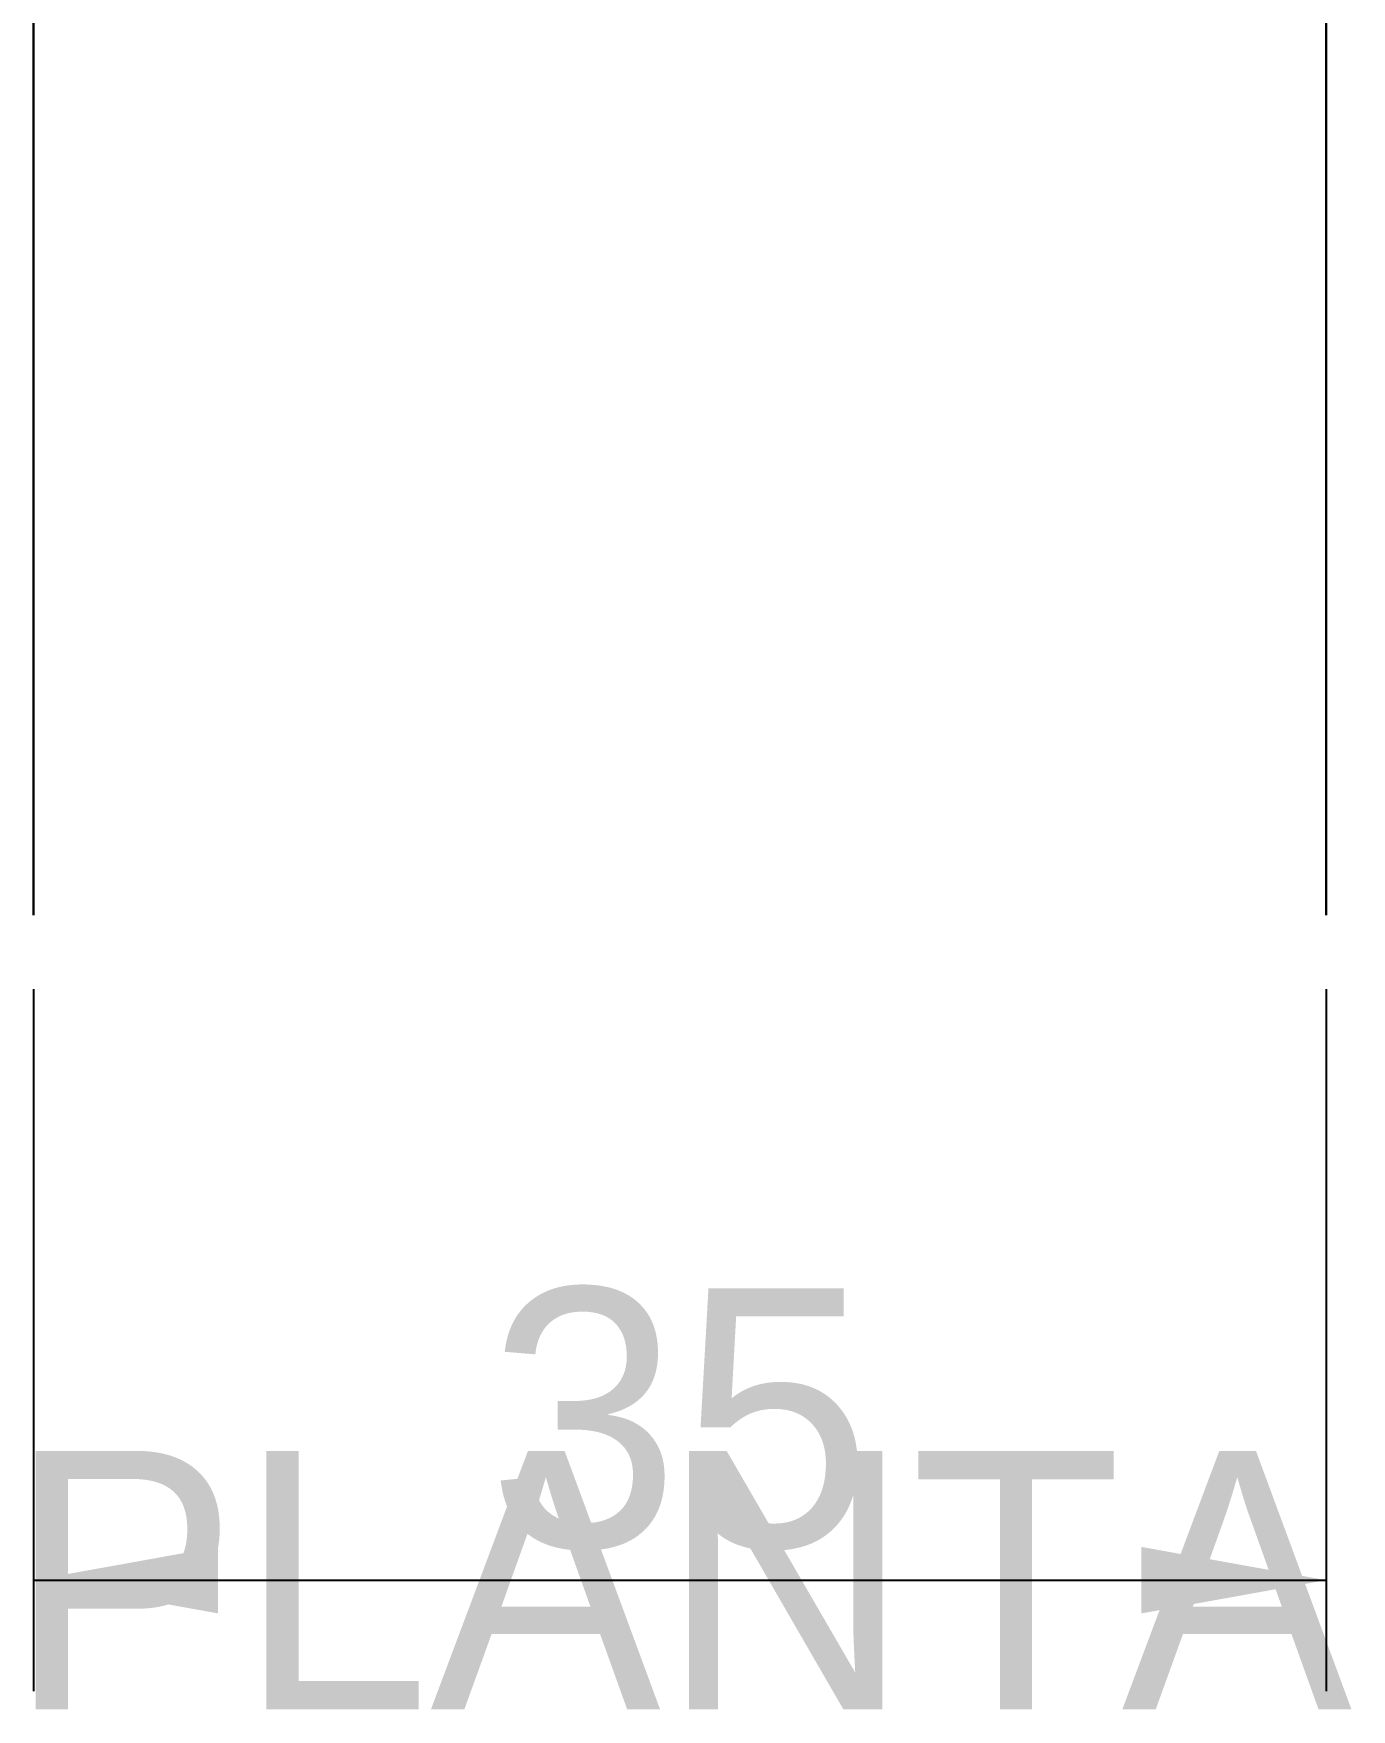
# Model space of a CAD drawing. Extents: x 0 to 2378, y 0 to 1682.
# Drawn here: x 619.04 to 654.73, y 971.84 to 1017.21 of the extents above; entities that cross this region are included whole.
import ezdxf
from ezdxf.enums import TextEntityAlignment as Align

# ---------------------------------------------------------------- set-up
doc = ezdxf.new("R2010")
doc.units = 0
for name, color, linetype in [('COTAS', 7, 'CONTINUOUS'), ('TEXTO', 7, 'CONTINUOUS'), ('VISIBLE', 7, 'CONTINUOUS')]:
    doc.layers.add(name, color=color, linetype=linetype)

msp = doc.modelspace()

# ---------------------------------------------------------------- linework, layer by layer
at = {"layer": 'COTAS'}
for p, q in [((619.0438, 991.3431), (619.0438, 972.3431)), ((654.0438, 991.3431), (654.0438, 972.3431)), ((619.0438, 975.3431), (654.0438, 975.3431))]:
    msp.add_line(p, q, dxfattribs=at)
for points in [[(619.0438, 975.3431), (624.0438, 976.2431), (624.0438, 974.4431)], [(654.0438, 975.3431), (649.0438, 976.2431), (649.0438, 974.4431)]]:
    msp.add_solid(points, dxfattribs=at)
at = {"layer": 'VISIBLE'}
for p, q in [((619.0438, 1016.6331), (619.0438, 1018.4131)), ((619.0438, 1016.8331), (619.0438, 1018.4131)), ((619.0438, 1018.4131), (619.0438, 1016.8331)), ((654.0438, 1018.4131), (654.0438, 1016.6331)), ((654.0438, 1016.8553), (654.0438, 1018.4131)), ((654.0438, 1018.3908), (654.0438, 1016.8331)), ((619.0438, 1017.4256), (619.0438, 1016.6331)), ((654.0438, 1016.6331), (654.0438, 1017.4256)), ((619.0438, 1016.8331), (619.0438, 1016.9849)), ((619.0438, 1016.8329), (619.0438, 1016.9767)), ((619.0438, 1016.8331), (619.0438, 1012.9972)), ((619.0438, 1015.2731), (619.0438, 1016.8331)), ((619.0438, 1016.8331), (619.0438, 1015.2731)), ((619.0438, 1016.6837), (619.0438, 1016.8329)), ((619.0438, 1016.5339), (619.0438, 1016.6837)), ((619.0438, 1016.6331), (619.0438, 1015.5077)), ((619.0438, 1014.8531), (619.0438, 1016.6331)), ((654.0438, 1016.9849), (654.0438, 1016.8331)), ((654.0438, 1016.9767), (654.0438, 1016.8329)), ((654.0438, 1016.8331), (654.0438, 1016.8553)), ((654.0438, 1012.9972), (654.0438, 1016.8331)), ((654.0438, 1016.8331), (654.0438, 1016.8111)), ((654.0438, 1015.295), (654.0438, 1016.8331)), ((654.0438, 1016.8329), (654.0438, 1016.6837)), ((654.0438, 1016.8111), (654.0438, 1015.2731)), ((654.0438, 1016.6837), (654.0438, 1016.5339)), ((654.0438, 1015.5077), (654.0438, 1016.6331)), ((654.0438, 1016.6331), (654.0438, 1014.8531)), ((619.0438, 1016.3894), (619.0438, 1016.5339)), ((619.0438, 1016.2536), (619.0438, 1016.3894)), ((619.0438, 1016.1306), (619.0438, 1016.2536)), ((619.0438, 1016.023), (619.0438, 1016.1306)), ((654.0438, 1016.5339), (654.0438, 1016.3894)), ((654.0438, 1016.3894), (654.0438, 1016.2536)), ((654.0438, 1016.2536), (654.0438, 1016.1306)), ((654.0438, 1016.1306), (654.0438, 1016.023)), ((619.0438, 1015.9317), (619.0438, 1016.023)), ((619.0438, 1015.858), (619.0438, 1015.9317)), ((619.0438, 1015.8013), (619.0438, 1015.858)), ((619.0438, 1015.7612), (619.0438, 1015.8013)), ((619.0438, 1015.2731), (619.0438, 1015.7612)), ((619.0438, 1014.8707), (619.0438, 1015.7519)), ((654.0438, 1016.023), (654.0438, 1015.9317)), ((654.0438, 1015.9317), (654.0438, 1015.858)), ((654.0438, 1015.858), (654.0438, 1015.8013)), ((654.0438, 1015.8013), (654.0438, 1015.7612)), ((654.0438, 1015.7612), (654.0438, 1015.2731)), ((654.0438, 1015.7519), (654.0438, 1014.8707)), ((619.0438, 1015.5077), (619.0438, 1014.8531)), ((619.0438, 1015.2731), (619.0438, 1012.6789)), ((619.0438, 1013.7231), (619.0438, 1015.2731)), ((619.0438, 1015.2731), (619.0438, 1013.7231)), ((654.0438, 1014.8531), (654.0438, 1015.5077)), ((654.0438, 1015.2731), (654.0438, 1015.295)), ((654.0438, 1012.6789), (654.0438, 1015.2731)), ((654.0438, 1015.2731), (654.0438, 1015.2512)), ((654.0438, 1013.7449), (654.0438, 1015.2731)), ((654.0438, 1015.2512), (654.0438, 1013.7231)), ((619.0438, 1014.7545), (619.0438, 1014.8707)), ((619.0438, 1014.8531), (619.0438, 1013.9315)), ((619.0438, 1013.0931), (619.0438, 1014.8531)), ((619.0438, 1010.7031), (619.0438, 1014.7633)), ((619.0438, 1012.1931), (619.0438, 1014.7572)), ((619.0438, 1013.7231), (619.0438, 1014.7545)), ((654.0438, 1014.8707), (654.0438, 1014.7545)), ((654.0438, 1013.9315), (654.0438, 1014.8531)), ((654.0438, 1014.8531), (654.0438, 1013.0931)), ((654.0438, 1014.7633), (654.0438, 1010.7031)), ((654.0438, 1014.7572), (654.0438, 1012.1931)), ((654.0438, 1014.7545), (654.0438, 1013.7231)), ((619.0438, 1013.9315), (619.0438, 1013.0931)), ((654.0438, 1013.0931), (654.0438, 1013.9315)), ((619.0438, 1013.7231), (619.0438, 1012.4602)), ((619.0438, 1012.1931), (619.0438, 1013.7231)), ((619.0438, 1013.7231), (619.0438, 1012.1931)), ((654.0438, 1013.7231), (654.0438, 1013.7449)), ((654.0438, 1012.4602), (654.0438, 1013.7231)), ((654.0438, 1013.7231), (654.0438, 1013.7015)), ((654.0438, 1012.2146), (654.0438, 1013.7231)), ((654.0438, 1013.7015), (654.0438, 1012.1931)), ((619.0438, 1013.0931), (619.0438, 1012.0527)), ((619.0438, 1011.3531), (619.0438, 1013.0931)), ((654.0438, 1012.0527), (654.0438, 1013.0931)), ((654.0438, 1013.0931), (654.0438, 1011.3531)), ((619.0438, 1012.1931), (619.0438, 1008.7949)), ((619.0438, 1011.6494), (619.0438, 1012.1931)), ((619.0438, 1012.1931), (619.0438, 1010.7031)), ((619.0438, 1012.0527), (619.0438, 1011.3531)), ((654.0438, 1012.1931), (654.0438, 1012.2146)), ((654.0438, 1008.7949), (654.0438, 1012.1931)), ((654.0438, 1012.1931), (654.0438, 1012.1721)), ((654.0438, 1010.724), (654.0438, 1012.1931)), ((654.0438, 1012.1721), (654.0438, 1011.6494)), ((654.0438, 1011.3531), (654.0438, 1012.0527)), ((619.0438, 1010.7031), (619.0438, 1011.6494)), ((654.0438, 1011.6494), (654.0438, 1010.7031)), ((619.0438, 1011.3531), (619.0438, 1010.4348)), ((619.0438, 1009.6631), (619.0438, 1011.3531)), ((619.0438, 1011.3531), (619.0438, 1010.6816)), ((654.0438, 1010.4348), (654.0438, 1011.3531)), ((654.0438, 1011.3531), (654.0438, 1009.6631)), ((654.0438, 1010.6816), (654.0438, 1011.3531)), ((619.0438, 1010.7031), (619.0438, 1008.8418)), ((619.0438, 1009.2431), (619.0438, 1010.7031)), ((619.0438, 1010.7031), (619.0438, 1009.2431)), ((619.0438, 1010.6816), (619.0438, 1009.6631)), ((654.0438, 1010.7031), (654.0438, 1010.724)), ((654.0438, 1008.8418), (654.0438, 1010.7031)), ((654.0438, 1010.7031), (654.0438, 1010.6825)), ((654.0438, 1009.2636), (654.0438, 1010.7031)), ((654.0438, 1010.6825), (654.0438, 1009.2431)), ((654.0438, 1009.6631), (654.0438, 1010.6816)), ((619.0438, 1010.4348), (619.0438, 1009.6631)), ((654.0438, 1009.6631), (654.0438, 1010.4348)), ((619.0438, 1006.4831), (619.0438, 1010.1125)), ((654.0438, 1010.1125), (654.0438, 1006.4831)), ((619.0438, 1009.6631), (619.0438, 1008.7364)), ((619.0438, 1008.0031), (619.0438, 1009.6631)), ((619.0438, 1007.8431), (619.0438, 1009.5622)), ((619.0438, 1009.2431), (619.0438, 1009.4994)), ((654.0438, 1008.7364), (654.0438, 1009.6631)), ((654.0438, 1009.6631), (654.0438, 1008.0031)), ((654.0438, 1009.5622), (654.0438, 1007.8431)), ((654.0438, 1009.4994), (654.0438, 1009.2431)), ((619.0438, 1009.2431), (619.0438, 1008.8522)), ((619.0438, 1009.2431), (619.0438, 1007.8431)), ((654.0438, 1009.2431), (654.0438, 1009.2636)), ((654.0438, 1008.8522), (654.0438, 1009.2431)), ((654.0438, 1009.2431), (654.0438, 1009.2233)), ((654.0438, 1007.8628), (654.0438, 1009.2431)), ((654.0438, 1009.2233), (654.0438, 1008.8522)), ((619.0438, 1007.8431), (619.0438, 1008.8522)), ((619.0438, 1008.7364), (619.0438, 1008.0031)), ((654.0438, 1008.8522), (654.0438, 1007.8431)), ((654.0438, 1008.0031), (654.0438, 1008.7364)), ((619.0438, 1008.0031), (619.0438, 1006.9126)), ((619.0438, 1007.8752), (619.0438, 1008.0031)), ((654.0438, 1006.9126), (654.0438, 1008.0031)), ((654.0438, 1008.0031), (654.0438, 1007.8752)), ((619.0438, 1006.4031), (619.0438, 1007.8752)), ((619.0438, 1006.4831), (619.0438, 1007.8431)), ((619.0438, 1007.8431), (619.0438, 1006.4831)), ((654.0438, 1007.8752), (654.0438, 1006.4031)), ((654.0438, 1007.8431), (654.0438, 1007.8628)), ((654.0438, 1007.8431), (654.0438, 1007.8239)), ((654.0438, 1006.5022), (654.0438, 1007.8431)), ((654.0438, 1007.8239), (654.0438, 1006.4831)), ((619.0438, 1006.9126), (619.0438, 1006.4031)), ((654.0438, 1006.4031), (654.0438, 1006.9126)), ((619.0438, 1005.1931), (619.0438, 1006.4831)), ((619.0438, 1006.4831), (619.0438, 1005.1931)), ((619.0438, 1006.4031), (619.0438, 1005.6067)), ((619.0438, 1004.8631), (619.0438, 1006.4031)), ((654.0438, 1006.4831), (654.0438, 1006.5022)), ((654.0438, 1006.4831), (654.0438, 1006.4649)), ((654.0438, 1005.2112), (654.0438, 1006.4831)), ((654.0438, 1006.4649), (654.0438, 1005.1931)), ((654.0438, 1005.6067), (654.0438, 1006.4031)), ((654.0438, 1006.4031), (654.0438, 1004.8631)), ((619.0438, 1005.6067), (619.0438, 1004.8631)), ((654.0438, 1004.8631), (654.0438, 1005.6067)), ((619.0438, 1003.9631), (619.0438, 1005.1931)), ((619.0438, 1005.1931), (619.0438, 1003.9631)), ((619.0438, 1004.8631), (619.0438, 1003.9903)), ((619.0438, 1003.3931), (619.0438, 1004.8631)), ((654.0438, 1005.1931), (654.0438, 1005.2112)), ((654.0438, 1005.1931), (654.0438, 1005.1757)), ((654.0438, 1003.9804), (654.0438, 1005.1931)), ((654.0438, 1005.1757), (654.0438, 1003.9631)), ((654.0438, 1003.9903), (654.0438, 1004.8631)), ((654.0438, 1004.8631), (654.0438, 1003.3931)), ((619.0438, 1003.9903), (619.0438, 1003.3931)), ((619.0438, 1003.9631), (619.0438, 1000.85)), ((619.0438, 1002.8131), (619.0438, 1003.9631)), ((619.0438, 1003.9631), (619.0438, 1002.8131)), ((654.0438, 1003.3931), (654.0438, 1003.9903)), ((654.0438, 1003.9631), (654.0438, 1003.9804)), ((654.0438, 1000.85), (654.0438, 1003.9631)), ((654.0438, 1003.9631), (654.0438, 1003.9469)), ((654.0438, 1002.8292), (654.0438, 1003.9631)), ((654.0438, 1003.9469), (654.0438, 1002.8131)), ((619.0438, 1003.3931), (619.0438, 1002.6329)), ((619.0438, 1002.0031), (619.0438, 1003.3931)), ((654.0438, 1002.6329), (654.0438, 1003.3931)), ((654.0438, 1003.3931), (654.0438, 1002.0031)), ((619.0438, 1002.8131), (619.0438, 1001.4714)), ((619.0438, 1001.7331), (619.0438, 1002.8131)), ((619.0438, 1002.8131), (619.0438, 1001.7331)), ((619.0438, 1002.6329), (619.0438, 1002.0031)), ((654.0438, 1002.8131), (654.0438, 1002.8292)), ((654.0438, 1001.4714), (654.0438, 1002.8131)), ((654.0438, 1002.8131), (654.0438, 1002.7978)), ((654.0438, 1001.7483), (654.0438, 1002.8131)), ((654.0438, 1002.7978), (654.0438, 1001.7331)), ((654.0438, 1002.0031), (654.0438, 1002.6329)), ((619.0438, 1002.0031), (619.0438, 1001.2686)), ((619.0438, 1000.6931), (619.0438, 1002.0031)), ((619.0438, 1001.7331), (619.0438, 1001.5455)), ((619.0438, 1000.7431), (619.0438, 1001.7331)), ((619.0438, 1001.7331), (619.0438, 1000.7431)), ((654.0438, 1001.2686), (654.0438, 1002.0031)), ((654.0438, 1002.0031), (654.0438, 1000.6931)), ((654.0438, 1001.7331), (654.0438, 1001.7483)), ((654.0438, 1001.5455), (654.0438, 1001.7331)), ((654.0438, 1001.7331), (654.0438, 1001.7191)), ((654.0438, 1000.757), (654.0438, 1001.7331)), ((654.0438, 1001.7191), (654.0438, 1000.7431)), ((619.0438, 1001.2686), (619.0438, 1000.6931)), ((654.0438, 1000.6931), (654.0438, 1001.2686)), ((619.0438, 999.8531), (619.0438, 1000.7431)), ((619.0438, 1000.7431), (619.0438, 999.8531)), ((619.0438, 1000.6931), (619.0438, 999.9885)), ((619.0438, 999.4731), (619.0438, 1000.6931)), ((654.0438, 1000.7431), (654.0438, 1000.757)), ((654.0438, 1000.7431), (654.0438, 1000.7305)), ((654.0438, 999.8656), (654.0438, 1000.7431)), ((654.0438, 1000.7305), (654.0438, 999.8531)), ((654.0438, 999.9885), (654.0438, 1000.6931)), ((654.0438, 1000.6931), (654.0438, 999.4731)), ((619.0438, 999.9885), (619.0438, 999.4731)), ((619.0438, 999.8531), (619.0438, 997.843)), ((619.0438, 999.7521), (619.0438, 999.8531)), ((619.0438, 999.8531), (619.0438, 999.0431)), ((654.0438, 999.4731), (654.0438, 999.9885)), ((654.0438, 999.8531), (654.0438, 999.8656)), ((654.0438, 997.843), (654.0438, 999.8531)), ((654.0438, 999.8531), (654.0438, 999.8416)), ((654.0438, 999.0545), (654.0438, 999.8531)), ((654.0438, 999.8416), (654.0438, 999.7521)), ((619.0438, 999.0431), (619.0438, 999.7521)), ((619.0438, 999.0431), (619.0438, 999.7191)), ((619.0438, 998.3431), (619.0438, 999.5208)), ((619.0438, 999.4731), (619.0438, 998.8114)), ((619.0438, 998.3431), (619.0438, 999.4731)), ((654.0438, 999.7521), (654.0438, 999.0431)), ((654.0438, 999.7191), (654.0438, 999.0431)), ((654.0438, 999.5208), (654.0438, 998.3431)), ((654.0438, 998.8114), (654.0438, 999.4731)), ((654.0438, 999.4731), (654.0438, 998.3431)), ((619.0438, 997.7331), (619.0438, 999.2178)), ((619.0438, 999.0431), (619.0438, 997.943)), ((619.0438, 998.3431), (619.0438, 999.0431)), ((619.0438, 999.0431), (619.0438, 998.3431)), ((654.0438, 999.2178), (654.0438, 997.7331)), ((654.0438, 999.0431), (654.0438, 999.0545)), ((654.0438, 997.943), (654.0438, 999.0431)), ((654.0438, 999.0431), (654.0438, 999.0332)), ((654.0438, 998.3529), (654.0438, 999.0431)), ((654.0438, 999.0332), (654.0438, 998.3431)), ((619.0438, 998.8114), (619.0438, 998.3431)), ((654.0438, 998.3431), (654.0438, 998.8114)), ((619.0438, 998.3431), (619.0438, 997.6745)), ((619.0438, 997.8861), (619.0438, 998.3431)), ((619.0438, 998.3431), (619.0438, 997.9788)), ((619.0438, 998.3431), (619.0438, 998.2151)), ((619.0438, 998.3431), (619.0438, 997.7331)), ((619.0438, 998.2151), (619.0438, 997.8861)), ((619.0438, 997.7331), (619.0438, 997.9788)), ((654.0438, 998.3431), (654.0438, 998.3529)), ((654.0438, 997.6745), (654.0438, 998.3431)), ((654.0438, 998.3431), (654.0438, 997.8861)), ((654.0438, 997.9788), (654.0438, 998.3431)), ((654.0438, 998.2151), (654.0438, 998.3431)), ((654.0438, 998.3431), (654.0438, 998.3345)), ((654.0438, 997.7416), (654.0438, 998.3431)), ((654.0438, 998.3345), (654.0438, 997.9788)), ((654.0438, 997.8861), (654.0438, 998.2151)), ((654.0438, 997.9788), (654.0438, 997.7331)), ((619.0438, 997.3231), (619.0438, 997.8861)), ((619.0438, 997.2331), (619.0438, 997.7331)), ((619.0438, 997.7331), (619.0438, 997.2331)), ((619.0438, 997.6745), (619.0438, 997.3231)), ((654.0438, 997.8861), (654.0438, 997.3231)), ((654.0438, 997.7331), (654.0438, 997.7416)), ((654.0438, 997.7331), (654.0438, 997.726)), ((654.0438, 997.2401), (654.0438, 997.7331)), ((654.0438, 997.726), (654.0438, 997.2331)), ((654.0438, 997.3231), (654.0438, 997.6745)), ((619.0438, 997.3231), (619.0438, 996.8285)), ((619.0438, 996.9624), (619.0438, 997.3231)), ((619.0438, 996.8431), (619.0438, 997.2331)), ((619.0438, 997.2331), (619.0438, 996.8431)), ((654.0438, 996.8285), (654.0438, 997.3231)), ((654.0438, 997.3231), (654.0438, 996.9624)), ((654.0438, 997.2331), (654.0438, 997.2401)), ((654.0438, 997.2331), (654.0438, 997.2276)), ((654.0438, 996.8485), (654.0438, 997.2331)), ((654.0438, 997.2276), (654.0438, 996.8431)), ((619.0438, 996.4131), (619.0438, 996.9624)), ((619.0438, 996.5631), (619.0438, 996.8431)), ((619.0438, 996.8431), (619.0438, 996.5631)), ((619.0438, 996.8285), (619.0438, 996.4131)), ((654.0438, 996.9624), (654.0438, 996.4131)), ((654.0438, 996.8431), (654.0438, 996.8485)), ((654.0438, 996.8431), (654.0438, 996.8391)), ((654.0438, 996.567), (654.0438, 996.8431)), ((654.0438, 996.8391), (654.0438, 996.5631)), ((654.0438, 996.4131), (654.0438, 996.8285)), ((619.0438, 996.4031), (619.0438, 996.5631)), ((619.0438, 996.5631), (619.0438, 996.4031)), ((619.0438, 996.4131), (619.0438, 995.6131)), ((619.0438, 996.268), (619.0438, 996.4131)), ((619.0438, 996.3431), (619.0438, 996.4031)), ((619.0438, 996.4031), (619.0438, 996.3431)), ((619.0438, 996.3431), (619.0438, 996.3431)), ((619.0438, 996.3431), (619.0438, 996.3431)), ((619.0438, 996.3431), (619.0438, 996.3431)), ((619.0438, 996.3431), (619.0438, 996.3431)), ((619.0438, 996.3431), (619.0438, 996.3431)), ((619.0438, 996.3431), (619.0438, 996.3431)), ((619.0438, 996.3431), (619.0438, 996.3431)), ((619.0438, 996.3431), (619.0438, 996.3431)), ((619.0438, 996.3431), (619.0438, 996.3431)), ((619.0438, 996.3431), (619.0438, 996.3431)), ((619.0438, 996.3431), (619.0438, 996.3431)), ((619.0438, 996.3431), (619.0438, 996.3431)), ((619.0438, 996.3431), (619.0438, 996.3431)), ((619.0438, 996.3431), (619.0438, 996.3431)), ((619.0438, 996.3431), (619.0438, 996.3431)), ((619.0438, 996.3431), (619.0438, 996.3431)), ((619.0438, 996.3431), (619.0438, 996.3431)), ((619.0438, 996.3431), (619.0438, 996.3431)), ((619.0438, 996.3431), (619.0438, 996.3431)), ((619.0438, 996.3431), (619.0438, 996.3431)), ((619.0438, 996.3431), (619.0438, 996.3431)), ((619.0438, 996.3431), (619.0438, 996.3431)), ((619.0438, 996.3431), (619.0438, 996.3431)), ((619.0438, 996.3431), (619.0438, 996.3431)), ((619.0438, 996.3431), (619.0438, 996.3431)), ((619.0438, 996.3431), (619.0438, 996.3431)), ((619.0438, 996.3431), (619.0438, 996.3431)), ((619.0438, 996.3431), (619.0438, 996.3431)), ((619.0438, 996.3431), (619.0438, 996.3431)), ((619.0438, 996.3431), (619.0438, 996.3431)), ((619.0438, 996.3431), (619.0438, 996.3431)), ((619.0438, 996.3431), (619.0438, 996.3431)), ((619.0438, 996.3431), (619.0438, 996.3431)), ((619.0438, 996.3431), (619.0438, 996.3431)), ((619.0438, 996.3431), (619.0438, 996.3431)), ((619.0438, 996.3431), (619.0438, 996.3431)), ((619.0438, 996.3431), (619.0438, 996.3431)), ((619.0438, 996.3431), (619.0438, 996.3431)), ((619.0438, 996.3431), (619.0438, 996.3431)), ((619.0438, 996.3431), (619.0438, 996.3431)), ((619.0438, 996.3431), (619.0438, 996.3431)), ((619.0438, 996.3431), (619.0438, 996.3431)), ((619.0438, 996.3431), (619.0438, 996.3431)), ((619.0438, 996.3431), (619.0438, 996.3431)), ((619.0438, 996.3431), (619.0438, 996.3431)), ((619.0438, 996.3431), (619.0438, 996.3431)), ((619.0438, 996.3431), (619.0438, 996.3431)), ((619.0438, 996.3431), (619.0438, 996.3431)), ((619.0438, 996.3431), (619.0438, 996.3431)), ((619.0438, 996.3431), (619.0438, 996.3431)), ((619.0438, 996.3431), (619.0438, 996.3431)), ((619.0438, 996.3431), (619.0438, 996.3431)), ((619.0438, 996.3431), (619.0438, 996.3431)), ((619.0438, 996.3431), (619.0438, 996.3431)), ((619.0438, 996.3431), (619.0438, 996.3431)), ((619.0438, 996.3431), (619.0438, 996.3431)), ((619.0438, 996.3431), (619.0438, 996.3431)), ((619.0438, 996.3431), (619.0438, 996.3431)), ((619.0438, 996.3431), (619.0438, 996.3431)), ((619.0438, 996.3431), (619.0438, 996.3431)), ((619.0438, 996.3431), (619.0438, 996.3431)), ((619.0438, 996.3431), (619.0438, 996.3431)), ((619.0438, 996.3431), (619.0438, 996.3431)), ((619.0438, 996.3431), (619.0438, 996.3431)), ((619.0438, 996.3431), (619.0438, 996.3431)), ((619.0438, 996.3431), (619.0438, 996.3431)), ((619.0438, 996.3431), (619.0438, 996.3431)), ((619.0438, 996.3431), (619.0438, 996.3431)), ((619.0438, 996.3431), (619.0438, 996.3431)), ((619.0438, 996.3431), (619.0438, 996.3431)), ((619.0438, 996.3431), (619.0438, 996.3431)), ((619.0438, 996.3431), (619.0438, 996.3431)), ((619.0438, 995.6131), (619.0438, 996.268)), ((654.0438, 996.5631), (654.0438, 996.567)), ((654.0438, 996.5631), (654.0438, 996.5608)), ((654.0438, 996.4053), (654.0438, 996.5631)), ((654.0438, 996.5608), (654.0438, 996.4031)), ((654.0438, 995.6131), (654.0438, 996.4131)), ((654.0438, 996.4131), (654.0438, 996.268)), ((654.0438, 996.4031), (654.0438, 996.4053)), ((654.0438, 996.4031), (654.0438, 996.4022)), ((654.0438, 996.3439), (654.0438, 996.4031)), ((654.0438, 996.4022), (654.0438, 996.3431)), ((654.0438, 996.3431), (654.0438, 996.3439)), ((654.0438, 996.3431), (654.0438, 996.3431)), ((654.0438, 996.3431), (654.0438, 996.3431)), ((654.0438, 996.3431), (654.0438, 996.3431)), ((654.0438, 996.3431), (654.0438, 996.3431)), ((654.0438, 996.3431), (654.0438, 996.3431)), ((654.0438, 996.3431), (654.0438, 996.3431)), ((654.0438, 996.3431), (654.0438, 996.3431)), ((654.0438, 996.3431), (654.0438, 996.3431)), ((654.0438, 996.3431), (654.0438, 996.3431)), ((654.0438, 996.3431), (654.0438, 996.3431)), ((654.0438, 996.3431), (654.0438, 996.3431)), ((654.0438, 996.3431), (654.0438, 996.3431)), ((654.0438, 996.3431), (654.0438, 996.3431)), ((654.0438, 996.3431), (654.0438, 996.3431)), ((654.0438, 996.3431), (654.0438, 996.3431)), ((654.0438, 996.3431), (654.0438, 996.3431)), ((654.0438, 996.3431), (654.0438, 996.3431)), ((654.0438, 996.3431), (654.0438, 996.3431)), ((654.0438, 996.3431), (654.0438, 996.3431)), ((654.0438, 996.3431), (654.0438, 996.3431)), ((654.0438, 996.3431), (654.0438, 996.3431)), ((654.0438, 996.3431), (654.0438, 996.3431)), ((654.0438, 996.3431), (654.0438, 996.3431)), ((654.0438, 996.3431), (654.0438, 996.3431)), ((654.0438, 996.3431), (654.0438, 996.3431)), ((654.0438, 996.3431), (654.0438, 996.3431)), ((654.0438, 996.3431), (654.0438, 996.3431)), ((654.0438, 996.3431), (654.0438, 996.3431)), ((654.0438, 996.3431), (654.0438, 996.3431)), ((654.0438, 996.3431), (654.0438, 996.3431)), ((654.0438, 996.3431), (654.0438, 996.3431)), ((654.0438, 996.3431), (654.0438, 996.3431)), ((654.0438, 996.3431), (654.0438, 996.3431)), ((654.0438, 996.3431), (654.0438, 996.3431)), ((654.0438, 996.3431), (654.0438, 996.3431)), ((654.0438, 996.3431), (654.0438, 996.3431)), ((654.0438, 996.3431), (654.0438, 996.3431)), ((654.0438, 996.3431), (654.0438, 996.3431)), ((654.0438, 996.3431), (654.0438, 996.3431)), ((654.0438, 996.3431), (654.0438, 996.3431)), ((654.0438, 996.3431), (654.0438, 996.3431)), ((654.0438, 996.3431), (654.0438, 996.3431)), ((654.0438, 996.3431), (654.0438, 996.3431)), ((654.0438, 996.3431), (654.0438, 996.3431)), ((654.0438, 996.3431), (654.0438, 996.3431)), ((654.0438, 996.3431), (654.0438, 996.3431)), ((654.0438, 996.3431), (654.0438, 996.3431)), ((654.0438, 996.3431), (654.0438, 996.3431)), ((654.0438, 996.3431), (654.0438, 996.3431)), ((654.0438, 996.3431), (654.0438, 996.3431)), ((654.0438, 996.3431), (654.0438, 996.3431)), ((654.0438, 996.3431), (654.0438, 996.3431)), ((654.0438, 996.3431), (654.0438, 996.3431)), ((654.0438, 996.3431), (654.0438, 996.3431)), ((654.0438, 996.3431), (654.0438, 996.3431)), ((654.0438, 996.3431), (654.0438, 996.3431)), ((654.0438, 996.3431), (654.0438, 996.3431)), ((654.0438, 996.3431), (654.0438, 996.3431)), ((654.0438, 996.3431), (654.0438, 996.3431)), ((654.0438, 996.3431), (654.0438, 996.3431)), ((654.0438, 996.3431), (654.0438, 996.3431)), ((654.0438, 996.3431), (654.0438, 996.3431)), ((654.0438, 996.3431), (654.0438, 996.3431)), ((654.0438, 996.3431), (654.0438, 996.3431)), ((654.0438, 996.3431), (654.0438, 996.3431)), ((654.0438, 996.3431), (654.0438, 996.3431)), ((654.0438, 996.3431), (654.0438, 996.3431)), ((654.0438, 996.3431), (654.0438, 996.3431)), ((654.0438, 996.3431), (654.0438, 996.3431)), ((654.0438, 996.3431), (654.0438, 996.3431)), ((654.0438, 996.3431), (654.0438, 996.3431)), ((654.0438, 996.3431), (654.0438, 996.3431)), ((654.0438, 996.3431), (654.0438, 996.3431)), ((654.0438, 996.268), (654.0438, 995.6131)), ((619.0438, 995.6131), (619.0438, 994.9231)), ((619.0438, 994.9231), (619.0438, 995.6131)), ((654.0438, 994.9231), (654.0438, 995.6131)), ((654.0438, 995.6131), (654.0438, 994.9231)), ((619.0438, 994.9231), (619.0438, 994.3631)), ((619.0438, 994.3631), (619.0438, 994.9231)), ((654.0438, 994.3631), (654.0438, 994.9231)), ((654.0438, 994.9231), (654.0438, 994.3631)), ((619.0438, 994.3631), (619.0438, 993.9131)), ((619.0438, 993.9131), (619.0438, 994.3631)), ((654.0438, 993.9131), (654.0438, 994.3631)), ((654.0438, 994.3631), (654.0438, 993.9131)), ((619.0438, 993.9131), (619.0438, 993.603)), ((619.0438, 993.603), (619.0438, 993.9131)), ((654.0438, 993.603), (654.0438, 993.9131)), ((654.0438, 993.9131), (654.0438, 993.603)), ((619.0438, 993.603), (619.0438, 993.4031)), ((619.0438, 993.4031), (619.0438, 993.603)), ((654.0438, 993.4031), (654.0438, 993.603)), ((654.0438, 993.603), (654.0438, 993.4031)), ((619.0438, 993.4031), (619.0438, 993.3431)), ((619.0438, 993.3431), (619.0438, 993.4031)), ((619.0438, 993.3431), (619.0438, 993.3431)), ((619.0438, 993.3431), (619.0438, 993.3431)), ((619.0438, 993.3431), (619.0438, 993.3431)), ((619.0438, 993.3431), (619.0438, 993.3431)), ((619.0438, 993.3431), (619.0438, 993.3431)), ((619.0438, 993.3431), (619.0438, 993.3431)), ((619.0438, 993.3431), (619.0438, 993.3431)), ((619.0438, 993.3431), (619.0438, 993.3431)), ((619.0438, 993.3431), (619.0438, 993.3431)), ((619.0438, 993.3431), (619.0438, 993.3431)), ((619.0438, 993.3431), (619.0438, 993.3431)), ((619.0438, 993.3431), (619.0438, 993.3431)), ((619.0438, 993.3431), (619.0438, 993.3431)), ((619.0438, 993.3431), (619.0438, 993.3431)), ((619.0438, 993.3431), (619.0438, 993.3431)), ((619.0438, 993.3431), (619.0438, 993.3431)), ((619.0438, 993.3431), (619.0438, 993.3431)), ((619.0438, 993.3431), (619.0438, 993.3431)), ((619.0438, 993.3431), (619.0438, 993.3431)), ((619.0438, 993.3431), (619.0438, 993.3431)), ((619.0438, 993.3431), (619.0438, 993.3431)), ((619.0438, 993.3431), (619.0438, 993.3431)), ((619.0438, 993.3431), (619.0438, 993.3431)), ((619.0438, 993.3431), (619.0438, 993.3431)), ((619.0438, 993.3431), (619.0438, 993.3431)), ((619.0438, 993.3431), (619.0438, 993.3431)), ((619.0438, 993.3431), (619.0438, 993.3431)), ((619.0438, 993.3431), (619.0438, 993.3431)), ((619.0438, 993.3431), (619.0438, 993.3431)), ((619.0438, 993.3431), (619.0438, 993.3431)), ((619.0438, 993.3431), (619.0438, 993.3431)), ((619.0438, 993.3431), (619.0438, 993.3431)), ((619.0438, 993.3431), (619.0438, 993.3431)), ((619.0438, 993.3431), (619.0438, 993.3431)), ((619.0438, 993.3431), (619.0438, 993.3431)), ((619.0438, 993.3431), (619.0438, 993.3431)), ((619.0438, 993.3431), (619.0438, 993.3431)), ((619.0438, 993.3431), (619.0438, 993.3431)), ((619.0438, 993.3431), (619.0438, 993.3431)), ((619.0438, 993.3431), (619.0438, 993.3431)), ((619.0438, 993.3431), (619.0438, 993.3431)), ((619.0438, 993.3431), (619.0438, 993.3431)), ((619.0438, 993.3431), (619.0438, 993.3431)), ((619.0438, 993.3431), (619.0438, 993.3431)), ((619.0438, 993.3431), (619.0438, 993.3431)), ((619.0438, 993.3431), (619.0438, 993.3431)), ((619.0438, 993.3431), (619.0438, 993.3431)), ((619.0438, 993.3431), (619.0438, 993.3431)), ((619.0438, 993.3431), (619.0438, 993.3431)), ((619.0438, 993.3431), (619.0438, 993.3431)), ((619.0438, 993.3431), (619.0438, 993.3431)), ((619.0438, 993.3431), (619.0438, 993.3431)), ((619.0438, 993.3431), (619.0438, 993.3431)), ((619.0438, 993.3431), (619.0438, 993.3431)), ((619.0438, 993.3431), (619.0438, 993.3431)), ((619.0438, 993.3431), (619.0438, 993.3431)), ((619.0438, 993.3431), (619.0438, 993.3431)), ((619.0438, 993.3431), (619.0438, 993.3431)), ((619.0438, 993.3431), (619.0438, 993.3431)), ((619.0438, 993.3431), (619.0438, 993.3431)), ((619.0438, 993.3431), (619.0438, 993.3431)), ((619.0438, 993.3431), (619.0438, 993.3431)), ((619.0438, 993.3431), (619.0438, 993.3431)), ((619.0438, 993.3431), (619.0438, 993.3431)), ((619.0438, 993.3431), (619.0438, 993.3431)), ((619.0438, 993.3431), (619.0438, 993.3431)), ((619.0438, 993.3431), (619.0438, 993.3431)), ((619.0438, 993.3431), (619.0438, 993.3431)), ((619.0438, 993.3431), (619.0438, 993.3431)), ((654.0438, 993.3431), (654.0438, 993.4031)), ((654.0438, 993.4031), (654.0438, 993.3431)), ((654.0438, 993.3431), (654.0438, 993.3431)), ((654.0438, 993.3431), (654.0438, 993.3431)), ((654.0438, 993.3431), (654.0438, 993.3431)), ((654.0438, 993.3431), (654.0438, 993.3431)), ((654.0438, 993.3431), (654.0438, 993.3431)), ((654.0438, 993.3431), (654.0438, 993.3431)), ((654.0438, 993.3431), (654.0438, 993.3431)), ((654.0438, 993.3431), (654.0438, 993.3431)), ((654.0438, 993.3431), (654.0438, 993.3431)), ((654.0438, 993.3431), (654.0438, 993.3431)), ((654.0438, 993.3431), (654.0438, 993.3431)), ((654.0438, 993.3431), (654.0438, 993.3431)), ((654.0438, 993.3431), (654.0438, 993.3431)), ((654.0438, 993.3431), (654.0438, 993.3431)), ((654.0438, 993.3431), (654.0438, 993.3431)), ((654.0438, 993.3431), (654.0438, 993.3431)), ((654.0438, 993.3431), (654.0438, 993.3431)), ((654.0438, 993.3431), (654.0438, 993.3431)), ((654.0438, 993.3431), (654.0438, 993.3431)), ((654.0438, 993.3431), (654.0438, 993.3431)), ((654.0438, 993.3431), (654.0438, 993.3431)), ((654.0438, 993.3431), (654.0438, 993.3431)), ((654.0438, 993.3431), (654.0438, 993.3431)), ((654.0438, 993.3431), (654.0438, 993.3431)), ((654.0438, 993.3431), (654.0438, 993.3431)), ((654.0438, 993.3431), (654.0438, 993.3431)), ((654.0438, 993.3431), (654.0438, 993.3431)), ((654.0438, 993.3431), (654.0438, 993.3431)), ((654.0438, 993.3431), (654.0438, 993.3431)), ((654.0438, 993.3431), (654.0438, 993.3431)), ((654.0438, 993.3431), (654.0438, 993.3431)), ((654.0438, 993.3431), (654.0438, 993.3431)), ((654.0438, 993.3431), (654.0438, 993.3431)), ((654.0438, 993.3431), (654.0438, 993.3431)), ((654.0438, 993.3431), (654.0438, 993.3431)), ((654.0438, 993.3431), (654.0438, 993.3431)), ((654.0438, 993.3431), (654.0438, 993.3431)), ((654.0438, 993.3431), (654.0438, 993.3431)), ((654.0438, 993.3431), (654.0438, 993.3431)), ((654.0438, 993.3431), (654.0438, 993.3431)), ((654.0438, 993.3431), (654.0438, 993.3431)), ((654.0438, 993.3431), (654.0438, 993.3431)), ((654.0438, 993.3431), (654.0438, 993.3431)), ((654.0438, 993.3431), (654.0438, 993.3431)), ((654.0438, 993.3431), (654.0438, 993.3431)), ((654.0438, 993.3431), (654.0438, 993.3431)), ((654.0438, 993.3431), (654.0438, 993.3431)), ((654.0438, 993.3431), (654.0438, 993.3431)), ((654.0438, 993.3431), (654.0438, 993.3431)), ((654.0438, 993.3431), (654.0438, 993.3431)), ((654.0438, 993.3431), (654.0438, 993.3431)), ((654.0438, 993.3431), (654.0438, 993.3431)), ((654.0438, 993.3431), (654.0438, 993.3431)), ((654.0438, 993.3431), (654.0438, 993.3431)), ((654.0438, 993.3431), (654.0438, 993.3431)), ((654.0438, 993.3431), (654.0438, 993.3431)), ((654.0438, 993.3431), (654.0438, 993.3431)), ((654.0438, 993.3431), (654.0438, 993.3431)), ((654.0438, 993.3431), (654.0438, 993.3431)), ((654.0438, 993.3431), (654.0438, 993.3431)), ((654.0438, 993.3431), (654.0438, 993.3431)), ((654.0438, 993.3431), (654.0438, 993.3431)), ((654.0438, 993.3431), (654.0438, 993.3431)), ((654.0438, 993.3431), (654.0438, 993.3431)), ((654.0438, 993.3431), (654.0438, 993.3431)), ((654.0438, 993.3431), (654.0438, 993.3431)), ((654.0438, 993.3431), (654.0438, 993.3431)), ((654.0438, 993.3431), (654.0438, 993.3431)), ((654.0438, 993.3431), (654.0438, 993.3431))]:
    msp.add_line(p, q, dxfattribs=at)

# ---------------------------------------------------------------- texts
at = {"layer": 'COTAS'}
msp.add_text('35', height=7, dxfattribs=at).set_placement((636.5438, 979.7431), align=Align.MIDDLE_CENTER)
at = {"layer": 'TEXTO'}
msp.add_text('PLANTA', height=7, dxfattribs=at).set_placement((636.5438, 975.3431), align=Align.MIDDLE_CENTER)

doc.saveas('drawing.dxf')
